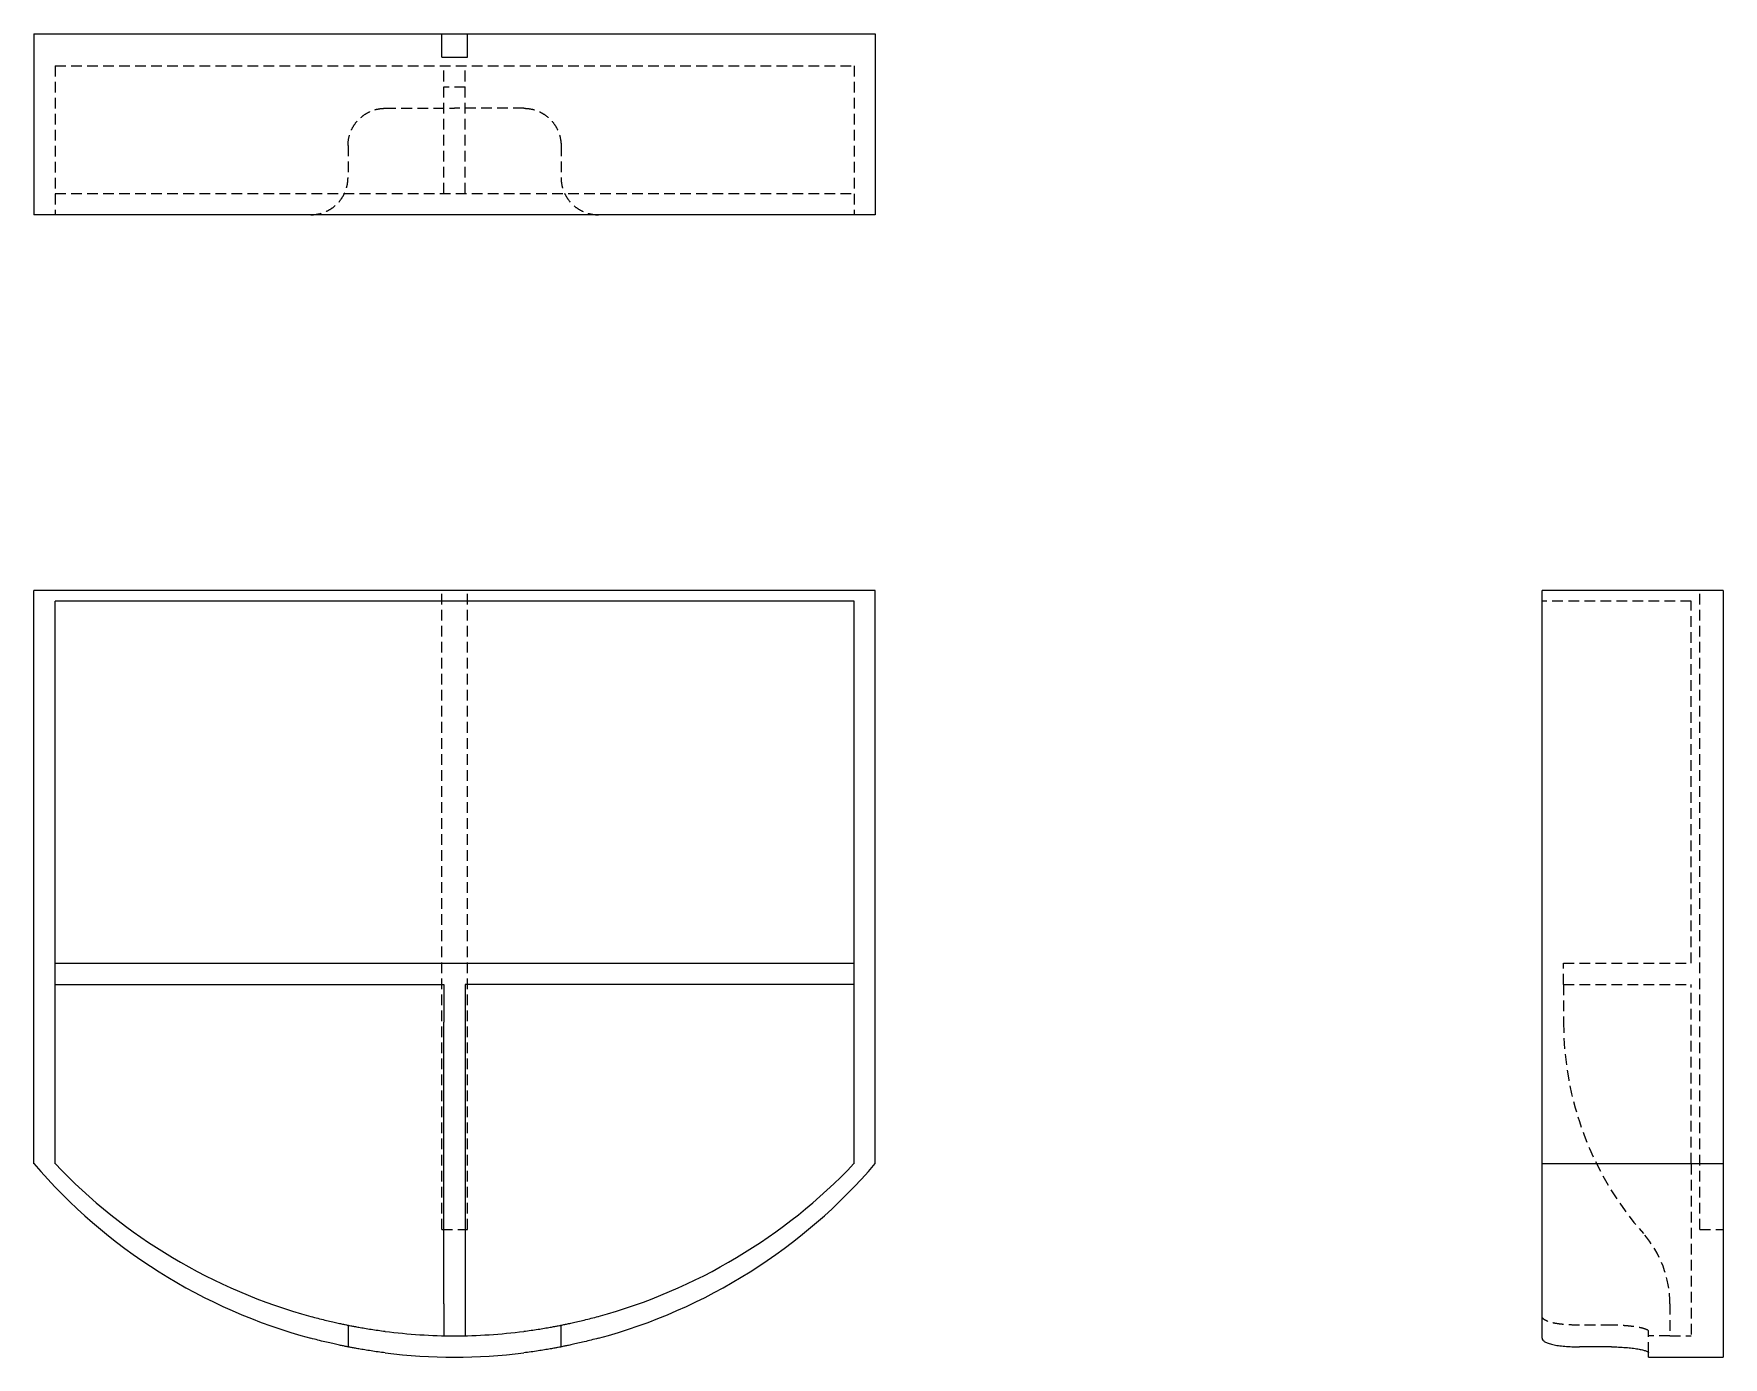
# Model space of a CAD drawing. Header units: millimetres. Extents: x 33 to 234, y 11 to 169.
import ezdxf

# ---------------------------------------------------------------- set-up
doc = ezdxf.new("R2010")
doc.units = ezdxf.units.MM
doc.linetypes.add('HIDDEN', pattern=[1.905, 1.27, -0.635])

msp = doc.modelspace()

# ---------------------------------------------------------------- linework, layer by layer
at = {"color": 7, "linetype": 'Continuous', "lineweight": 25}
for p, q in [((33, 168.76), (33, 147.24)), ((33, 168.76), (81.48, 168.76)), ((81.48, 165.97), (81.48, 168.76)), ((81.48, 168.76), (84.52, 168.76)), ((84.52, 168.76), (133, 168.76)), ((84.52, 165.97), (84.52, 168.76)), ((133, 168.76), (133, 147.24)), ((81.48, 165.97), (84.52, 165.97)), ((133, 147.24), (33, 147.24)), ((33, 34.44), (33, 102.57)), ((133, 102.57), (33, 102.57)), ((133, 34.44), (133, 102.57)), ((212.24, 34.44), (212.24, 102.57)), ((233.76, 102.57), (212.24, 102.57)), ((233.76, 102.57), (233.76, 34.44)), ((130.47, 101.3), (35.53, 101.3)), ((35.53, 34.44), (35.53, 101.3)), ((130.47, 34.44), (130.47, 101.3)), ((35.53, 58.27), (130.47, 58.27)), ((35.53, 55.73), (81.73, 55.73)), ((81.73, 55.73), (81.73, 51.25)), ((130.47, 55.73), (84.27, 55.73)), ((84.27, 55.73), (84.27, 51.25)), ((81.73, 26.13), (81.73, 51.25)), ((84.27, 51.25), (84.27, 26.13)), ((233.76, 34.44), (212.24, 34.44)), ((212.24, 13.69), (212.24, 34.44)), ((233.76, 34.44), (233.76, 11.43)), ((81.73, 17.76), (81.73, 26.13)), ((84.27, 26.13), (84.27, 17.76)), ((81.73, 17.76), (81.73, 13.98)), ((84.27, 17.76), (84.27, 13.98)), ((70.34, 15.24), (70.34, 12.66)), ((95.66, 12.66), (95.66, 15.24)), ((220.47, 12.66), (216.67, 12.66)), ((224.9, 11.43), (224.9, 11.95)), ((224.9, 11.43), (233.76, 11.43))]:
    msp.add_line(p, q, dxfattribs=at)
at = {"color": 7, "linetype": 'HIDDEN', "lineweight": 18}
for p, q in [((35.53, 164.96), (130.47, 164.96)), ((35.53, 164.96), (35.53, 147.24)), ((81.73, 149.77), (81.73, 164.96)), ((84.27, 149.77), (84.27, 164.96)), ((130.47, 164.96), (130.47, 147.24)), ((84.27, 162.43), (81.73, 162.43)), ((74.77, 159.9), (83, 159.9)), ((91.23, 159.9), (83, 159.9)), ((70.34, 155.47), (70.34, 151.67)), ((95.66, 155.47), (95.66, 151.67)), ((35.53, 149.77), (130.47, 149.77)), ((81.48, 26.62), (81.48, 102.57)), ((84.52, 26.62), (84.52, 102.57)), ((230.97, 26.62), (230.97, 102.57)), ((229.96, 101.3), (212.24, 101.3)), ((229.96, 58.27), (229.96, 101.3)), ((214.77, 58.27), (229.96, 58.27)), ((214.77, 55.73), (214.77, 58.27)), ((214.77, 55.73), (229.96, 55.73)), ((214.77, 55.73), (214.77, 51.25)), ((229.96, 34.44), (229.96, 55.73)), ((229.96, 34.44), (229.96, 13.98)), ((81.48, 26.62), (84.52, 26.62)), ((230.97, 26.62), (233.76, 26.62)), ((227.43, 17.76), (227.43, 13.98)), ((220.47, 15.24), (216.67, 15.24)), ((224.9, 11.95), (224.9, 14.51)), ((227.43, 13.96), (224.9, 13.96)), ((227.43, 13.98), (229.96, 13.98)), ((227.43, 13.98), (227.43, 13.96))]:
    msp.add_line(p, q, dxfattribs=at)
for centre, radius, start, end in [((252.75, 51.25), 37.97, 180, 221.4096), ((214.77, 17.76), 12.66, 0, 41.4096)]:
    msp.add_arc(centre, radius, start, end, dxfattribs=at)
at = {"color": 7, "linetype": 'Continuous', "lineweight": 25}
for centre, start, end in [((83, 77.25), 220.5697, 254.9528), ((83.25, 79.78), 223.5373, 254.7289), ((83, 77.25), 285.0472, 319.4303), ((82.75, 79.78), 285.2711, 316.4627), ((83.25, 79.78), 262.6014, 269.7839), ((82.75, 79.78), 270.2161, 277.3986), ((83, 77.25), 262.8192, 277.1808)]:
    msp.add_arc(centre, 65.82, start, end, dxfattribs=at)
at = {"color": 7, "linetype": 'HIDDEN', "lineweight": 18}
for points in [[(70.34, 155.47), (70.34, 155.76), (70.37, 156.05), (70.48, 156.62), (70.57, 156.9), (70.79, 157.44), (70.93, 157.7), (71.25, 158.18), (71.44, 158.4), (71.85, 158.81), (72.07, 158.99), (72.56, 159.32), (72.81, 159.45), (73.34, 159.67), (73.62, 159.76), (74.19, 159.87), (74.48, 159.9), (74.77, 159.9)], [(91.23, 159.9), (91.52, 159.9), (91.81, 159.87), (92.37, 159.76), (92.65, 159.67), (93.19, 159.45), (93.44, 159.32), (93.92, 159), (94.15, 158.81), (94.56, 158.41), (94.74, 158.18), (95.07, 157.7), (95.2, 157.44), (95.43, 156.91), (95.51, 156.63), (95.63, 156.05), (95.66, 155.76), (95.66, 155.47)], [(65.91, 147.24), (66.2, 147.24), (66.48, 147.27), (67.04, 147.38), (67.31, 147.46), (67.85, 147.68), (68.1, 147.81), (68.58, 148.12), (68.81, 148.31), (69.22, 148.71), (69.41, 148.94), (69.74, 149.42), (69.88, 149.68), (70.11, 150.22), (70.19, 150.5), (70.31, 151.08), (70.34, 151.37), (70.34, 151.67)], [(95.66, 151.67), (95.66, 151.37), (95.69, 151.08), (95.8, 150.51), (95.89, 150.22), (96.12, 149.68), (96.26, 149.43), (96.58, 148.94), (96.77, 148.72), (97.19, 148.31), (97.41, 148.13), (97.9, 147.81), (98.15, 147.68), (98.68, 147.46), (98.96, 147.38), (99.52, 147.27), (99.8, 147.24), (100.09, 147.24)], [(216.67, 15.24), (216.37, 15.24), (216.08, 15.25), (215.51, 15.27), (215.22, 15.29), (214.68, 15.33), (214.43, 15.36), (213.94, 15.43), (213.72, 15.47), (213.31, 15.56), (213.13, 15.61), (212.81, 15.73), (212.68, 15.79), (212.46, 15.92), (212.38, 15.99), (212.27, 16.13), (212.24, 16.21), (212.24, 16.29)], [(224.9, 14.51), (224.9, 14.55), (224.87, 14.59), (224.76, 14.67), (224.67, 14.71), (224.45, 14.79), (224.32, 14.83), (224, 14.92), (223.81, 14.96), (223.41, 15.03), (223.18, 15.06), (222.7, 15.12), (222.44, 15.15), (221.91, 15.19), (221.63, 15.21), (221.05, 15.23), (220.76, 15.24), (220.47, 15.24)]]:
    msp.add_open_spline(points, degree=3, knots=[0, 0, 0, 0, 0.125, 0.125, 0.25, 0.25, 0.375, 0.375, 0.5, 0.5, 0.625, 0.625, 0.75, 0.75, 0.875, 0.875, 1, 1, 1, 1], dxfattribs=at)
at = {"color": 7, "linetype": 'Continuous', "lineweight": 25}
for points in [[(65.91, 16.29), (66.2, 16.21), (66.48, 16.13), (67.04, 15.99), (67.31, 15.92), (67.85, 15.79), (68.1, 15.73), (68.58, 15.62), (68.81, 15.56), (69.22, 15.47), (69.41, 15.43), (69.74, 15.36), (69.88, 15.33), (70.11, 15.29), (70.19, 15.27), (70.31, 15.25), (70.34, 15.24), (70.34, 15.24)], [(95.66, 15.24), (95.66, 15.24), (95.69, 15.25), (95.8, 15.27), (95.89, 15.29), (96.12, 15.33), (96.26, 15.36), (96.58, 15.43), (96.77, 15.47), (97.19, 15.56), (97.41, 15.61), (97.9, 15.73), (98.15, 15.79), (98.68, 15.92), (98.96, 15.99), (99.52, 16.13), (99.8, 16.21), (100.09, 16.29)], [(70.34, 15.24), (70.34, 15.24), (70.37, 15.23), (70.48, 15.21), (70.57, 15.19), (70.79, 15.15), (70.93, 15.12), (71.25, 15.06), (71.44, 15.03), (71.85, 14.96), (72.07, 14.92), (72.56, 14.84), (72.81, 14.79), (73.34, 14.71), (73.62, 14.67), (74.19, 14.59), (74.48, 14.55), (74.77, 14.51)], [(91.23, 14.51), (91.52, 14.55), (91.81, 14.59), (92.37, 14.67), (92.65, 14.71), (93.19, 14.79), (93.44, 14.83), (93.92, 14.92), (94.15, 14.96), (94.56, 15.03), (94.74, 15.06), (95.07, 15.12), (95.2, 15.15), (95.43, 15.19), (95.51, 15.21), (95.63, 15.23), (95.66, 15.24), (95.66, 15.24)], [(70.34, 12.66), (70.34, 12.66), (70.31, 12.66), (70.2, 12.69), (70.11, 12.7), (69.88, 12.75), (69.74, 12.78), (69.42, 12.85), (69.23, 12.89), (68.81, 12.98), (68.59, 13.03), (68.1, 13.14), (67.85, 13.2), (67.32, 13.32), (67.04, 13.39), (66.48, 13.54), (66.2, 13.61), (65.91, 13.69)], [(74.77, 11.95), (74.48, 11.98), (74.19, 12.02), (73.63, 12.1), (73.35, 12.14), (72.81, 12.22), (72.56, 12.26), (72.08, 12.34), (71.85, 12.38), (71.44, 12.45), (71.26, 12.49), (70.93, 12.55), (70.8, 12.57), (70.57, 12.61), (70.49, 12.63), (70.37, 12.65), (70.34, 12.66), (70.34, 12.66)], [(95.66, 12.66), (95.66, 12.66), (95.63, 12.65), (95.52, 12.63), (95.43, 12.61), (95.21, 12.57), (95.07, 12.55), (94.75, 12.49), (94.56, 12.45), (94.15, 12.38), (93.93, 12.34), (93.44, 12.26), (93.19, 12.22), (92.66, 12.14), (92.38, 12.1), (91.81, 12.02), (91.52, 11.98), (91.23, 11.95)], [(100.09, 13.69), (99.8, 13.61), (99.52, 13.54), (98.96, 13.39), (98.69, 13.33), (98.15, 13.2), (97.9, 13.14), (97.42, 13.03), (97.19, 12.98), (96.78, 12.89), (96.59, 12.85), (96.26, 12.78), (96.12, 12.75), (95.89, 12.71), (95.81, 12.69), (95.69, 12.66), (95.66, 12.66), (95.66, 12.66)], [(212.24, 13.69), (212.24, 13.61), (212.27, 13.54), (212.38, 13.39), (212.46, 13.33), (212.68, 13.2), (212.81, 13.14), (213.12, 13.03), (213.31, 12.98), (213.72, 12.89), (213.94, 12.85), (214.42, 12.78), (214.68, 12.75), (215.22, 12.71), (215.5, 12.69), (216.08, 12.66), (216.37, 12.66), (216.67, 12.66)], [(220.47, 12.66), (220.76, 12.66), (221.05, 12.65), (221.62, 12.63), (221.9, 12.61), (222.44, 12.57), (222.7, 12.55), (223.18, 12.49), (223.4, 12.45), (223.81, 12.38), (223.99, 12.34), (224.32, 12.26), (224.45, 12.22), (224.67, 12.14), (224.76, 12.1), (224.87, 12.02), (224.9, 11.98), (224.9, 11.95)]]:
    msp.add_open_spline(points, degree=3, knots=[0, 0, 0, 0, 0.125, 0.125, 0.25, 0.25, 0.375, 0.375, 0.5, 0.5, 0.625, 0.625, 0.75, 0.75, 0.875, 0.875, 1, 1, 1, 1], dxfattribs=at)

doc.saveas('drawing.dxf')
